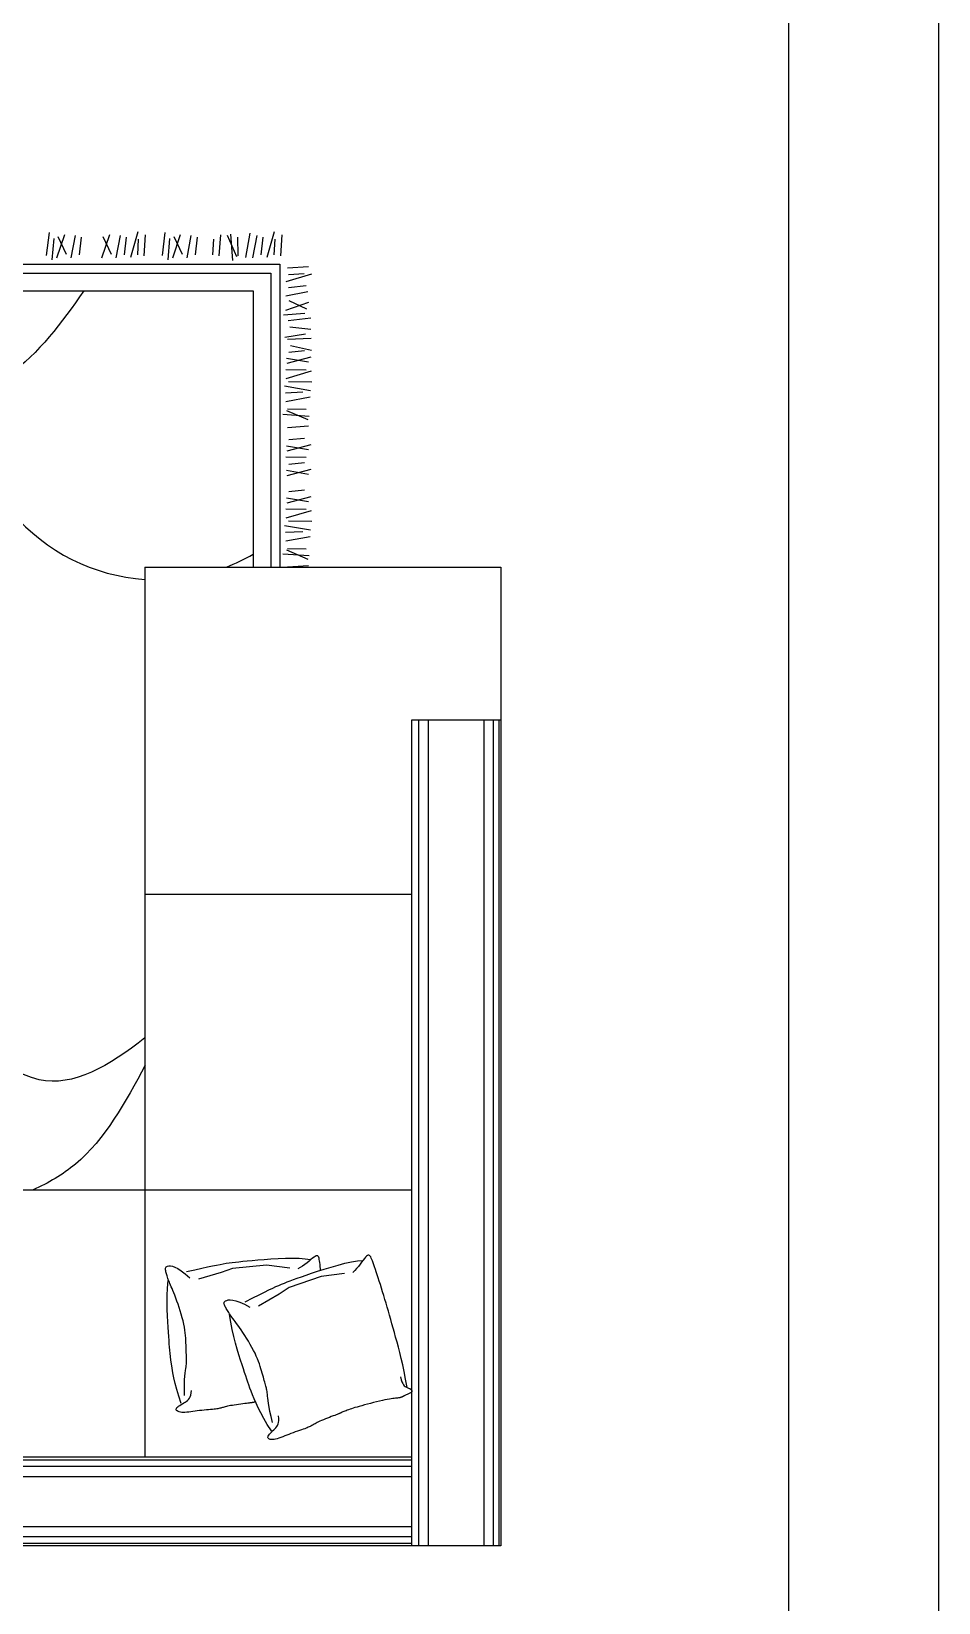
# Model space of a CAD drawing. Header units: inches. Extents: x 10.2 to 52.7, y 13.8 to 38.6.
# Drawn here: x 29.192 to 31.232, y 19.47 to 23.001 of the extents above; entities that cross this region are included whole.
import ezdxf

# ---------------------------------------------------------------- set-up
doc = ezdxf.new("R2010")
doc.units = ezdxf.units.IN
doc.header["$MEASUREMENT"] = 0
doc.layers.add('02', color=2, linetype='Continuous')
doc.layers.add('kadrbm', color=4, linetype='Continuous')

# ---------------------------------------------------------------- blocks, each defined once
blk = doc.blocks.new('kadrbm')
at = {"layer": 'kadrbm', "color": 4}
blk.add_lwpolyline([(0, 0), (0, 24.7972), (21, 24.7972), (21, 0), (0, 0)], close=True, dxfattribs=at)
blk.add_lwpolyline([(20.6631, 0.3257), (20.6631, 24.4603), (0.3369, 24.4603), (0.3369, 0.3257), (20.6631, 0.3257)], dxfattribs=at)

msp = doc.modelspace()

# ---------------------------------------------------------------- linework, layer by layer
at = {"layer": '02'}
for p, q in [((29.2265, 22.4978), (29.2328, 22.5491)), ((29.2391, 22.4874), (29.2433, 22.5355)), ((29.2496, 22.4926), (29.2673, 22.5449)), ((29.2715, 22.4999), (29.2527, 22.5397)), ((29.282, 22.4926), (29.2914, 22.5428)), ((29.3008, 22.4989), (29.305, 22.5386)), ((29.3508, 22.4926), (29.3685, 22.5449)), ((29.3727, 22.4999), (29.3539, 22.5397)), ((29.3832, 22.4926), (29.3926, 22.5428)), ((29.402, 22.4989), (29.4062, 22.5386)), ((29.4156, 22.4937), (29.4324, 22.5512)), ((29.4313, 22.4989), (29.4334, 22.5344)), ((29.446, 22.4968), (29.4491, 22.5439)), ((29.487, 22.4978), (29.4933, 22.5491)), ((29.4996, 22.4874), (29.5038, 22.5355)), ((29.5101, 22.4926), (29.5278, 22.5449)), ((29.532, 22.4999), (29.5132, 22.5397)), ((29.5425, 22.4926), (29.5519, 22.5428)), ((29.5613, 22.4989), (29.5655, 22.5386)), ((29.6001, 22.4989), (29.6022, 22.5344)), ((29.6148, 22.4968), (29.6179, 22.5439)), ((29.654, 22.4947), (29.6331, 22.5428)), ((29.6453, 22.4864), (29.6411, 22.5457)), ((29.6572, 22.4965), (29.6563, 22.5389)), ((29.6741, 22.4932), (29.6843, 22.5474)), ((29.6901, 22.4926), (29.6996, 22.5428)), ((29.709, 22.4989), (29.7132, 22.5386)), ((29.7226, 22.4937), (29.7393, 22.5512)), ((29.7383, 22.4989), (29.7404, 22.5344)), ((29.7529, 22.4968), (29.7561, 22.5439)), ((29.7682, 22.4697), (29.8153, 22.4728)), ((29.7651, 22.4393), (29.8226, 22.4561)), ((29.7703, 22.455), (29.8059, 22.4571)), ((29.7703, 22.4257), (29.8101, 22.4299)), ((29.7641, 22.4069), (29.8142, 22.4163)), ((29.7641, 22.3745), (29.8163, 22.3923)), ((29.7714, 22.3964), (29.8111, 22.3776)), ((29.7588, 22.364), (29.8069, 22.3682)), ((29.7693, 22.3514), (29.8205, 22.3577)), ((29.762, 22.3138), (29.809, 22.3211)), ((29.7735, 22.3368), (29.8205, 22.3316)), ((29.7682, 22.3096), (29.8216, 22.3117)), ((29.7714, 22.2806), (29.8061, 22.284)), ((29.7748, 22.295), (29.8222, 22.2848)), ((29.7661, 22.2667), (29.8153, 22.2583)), ((29.7671, 22.2552), (29.8213, 22.2696)), ((29.7646, 22.2416), (29.8103, 22.2408)), ((29.7654, 22.2213), (29.8222, 22.2382)), ((29.7705, 22.2145), (29.823, 22.2136)), ((29.7612, 22.2043), (29.8196, 22.1942)), ((29.7637, 22.1891), (29.8027, 22.1908)), ((29.7646, 22.1696), (29.8188, 22.1798)), ((29.7578, 22.1408), (29.8171, 22.1365)), ((29.7661, 22.1495), (29.8142, 22.1286)), ((29.768, 22.1526), (29.8103, 22.1518)), ((29.7682, 22.1112), (29.8153, 22.1143)), ((29.7671, 22.0585), (29.8213, 22.0729)), ((29.7714, 22.0839), (29.8061, 22.0873)), ((29.7646, 22.0449), (29.8103, 22.0441)), ((29.7661, 22.07), (29.8153, 22.0616)), ((29.7661, 22.0147), (29.8153, 22.0063)), ((29.7671, 22.0031), (29.8213, 22.0175)), ((29.7714, 22.0286), (29.8061, 22.0319)), ((29.7714, 21.9671), (29.8061, 21.9705)), ((29.7661, 21.9532), (29.8153, 21.9448)), ((29.7671, 21.9417), (29.8213, 21.9561)), ((29.7646, 21.9281), (29.8103, 21.9273)), ((29.7654, 21.9078), (29.8222, 21.9247)), ((29.7705, 21.901), (29.823, 21.9001)), ((29.7612, 21.8908), (29.8196, 21.8807)), ((29.7637, 21.8756), (29.8027, 21.8773)), ((29.7646, 21.8561), (29.8188, 21.8662)), ((29.7578, 21.8273), (29.8171, 21.823)), ((29.7661, 21.836), (29.8142, 21.8151)), ((29.768, 21.8391), (29.8103, 21.8383)), ((29.4477, 21.7972), (30.2477, 21.7972)), ((29.4477, 21.7972), (29.4477, 19.7972)), ((29.7682, 21.7977), (29.8153, 21.8008)), ((30.2477, 21.7972), (30.2477, 19.5972)), ((30.0477, 21.4541), (30.2477, 21.4541)), ((27.4477, 20.3972), (30.0477, 20.3972)), ((30.2477, 19.5972), (27.4477, 19.5972))]:
    msp.add_line(p, q, dxfattribs=at)
for points in [[(26.8543, 21.8152), (26.8543, 22.4778), (29.7509, 22.4778), (29.7509, 21.7972)], [(26.8743, 21.8152), (26.8743, 22.4578), (29.7309, 22.4578), (29.7309, 21.7972)], [(26.9143, 21.8152), (26.9143, 22.4178), (29.6909, 22.4178), (29.6909, 21.7972)], [(30.0477, 19.5972), (30.0477, 21.4541)], [(30.0638, 19.5972), (30.0638, 21.4541)], [(30.0852, 19.5972), (30.0852, 21.4541)], [(30.2101, 19.5972), (30.2101, 21.4541)], [(30.2316, 19.5972), (30.2316, 21.4541)], [(30.2438, 19.5972), (30.2438, 21.4541)], [(29.4477, 21.0624), (30.0477, 21.0624)], [(29.5409, 20.2138), (29.5595, 20.218), (29.5752, 20.2215), (29.5882, 20.2244), (29.5992, 20.2267), (29.6084, 20.2286), (29.6164, 20.2301), (29.6235, 20.2313), (29.6302, 20.2324), (29.6368, 20.2333), (29.6436, 20.2343), (29.6509, 20.2352), (29.6588, 20.2361), (29.6675, 20.237), (29.6774, 20.238), (29.6885, 20.239), (29.7012, 20.2401), (29.7155, 20.2413), (29.731, 20.2424), (29.7472, 20.2433), (29.7635, 20.244), (29.7794, 20.2442), (29.7945, 20.2438), (29.8081, 20.2427), (29.8197, 20.2408)], [(29.6728, 20.1462), (29.6899, 20.1548), (29.7042, 20.1619), (29.7162, 20.1678), (29.7263, 20.1727), (29.7349, 20.1767), (29.7422, 20.18), (29.7488, 20.1829), (29.755, 20.1855), (29.7612, 20.1881), (29.7676, 20.1906), (29.7745, 20.1932), (29.7819, 20.196), (29.7902, 20.199), (29.7996, 20.2023), (29.8101, 20.2059), (29.8222, 20.21), (29.8358, 20.2145), (29.8506, 20.2193), (29.8661, 20.2241), (29.8818, 20.2286), (29.8972, 20.2326), (29.9119, 20.2359), (29.9254, 20.2381), (29.9371, 20.239)], [(29.8426, 20.2167), (29.8423, 20.2201), (29.8419, 20.2253), (29.8414, 20.2301), (29.8409, 20.2343), (29.8403, 20.238), (29.8397, 20.2413), (29.8391, 20.244), (29.8383, 20.2462), (29.8374, 20.2478), (29.8362, 20.2489), (29.8347, 20.2493), (29.8328, 20.249), (29.8305, 20.248), (29.8278, 20.2463), (29.8245, 20.2439), (29.8207, 20.2409), (29.8166, 20.2375), (29.8121, 20.2338), (29.8073, 20.23), (29.8022, 20.2263), (29.797, 20.2228), (29.7917, 20.2198)], [(30.037, 19.953), (30.0338, 19.9718), (30.0306, 19.9889), (30.0273, 20.0045), (30.024, 20.0188), (30.0207, 20.0319), (30.0175, 20.044), (30.0144, 20.0555), (30.0113, 20.0663), (30.0084, 20.0768), (30.0056, 20.0869), (30.0029, 20.0967), (30.0002, 20.1063), (29.9976, 20.1156), (29.9951, 20.1248), (29.9925, 20.1338), (29.9899, 20.1427), (29.9873, 20.1514), (29.9847, 20.1601), (29.982, 20.1686), (29.9794, 20.1768), (29.9769, 20.1848), (29.9744, 20.1924), (29.9721, 20.1997), (29.9698, 20.2065), (29.9678, 20.2129), (29.9658, 20.2188), (29.964, 20.2243), (29.9623, 20.2292), (29.9607, 20.2337), (29.9592, 20.2377), (29.9578, 20.2412), (29.9565, 20.2442), (29.9552, 20.2467), (29.9539, 20.2486), (29.9526, 20.25), (29.9512, 20.2507), (29.9496, 20.2507), (29.9479, 20.25), (29.9459, 20.2486), (29.9436, 20.2463), (29.941, 20.2431), (29.9381, 20.2393), (29.9349, 20.235), (29.9314, 20.2303), (29.9276, 20.2255), (29.9236, 20.2207), (29.9194, 20.2161), (29.915, 20.2119)], [(29.5363, 19.9351), (29.5362, 19.9489), (29.5363, 19.9607), (29.5367, 19.9706), (29.5373, 19.9788), (29.538, 19.9856), (29.5387, 19.9912), (29.5394, 19.9958), (29.54, 19.9997), (29.5404, 20.003), (29.5407, 20.006), (29.5409, 20.0087), (29.541, 20.0111), (29.541, 20.0135), (29.541, 20.0159), (29.5409, 20.0184), (29.5408, 20.0212), (29.5407, 20.0242), (29.5407, 20.0276), (29.5406, 20.0313), (29.5405, 20.0352), (29.5404, 20.0395), (29.5402, 20.044), (29.54, 20.0488), (29.5398, 20.0538), (29.5395, 20.059), (29.5392, 20.0645), (29.5387, 20.0702), (29.5381, 20.0762), (29.5372, 20.0824), (29.5362, 20.0889), (29.5349, 20.0958), (29.5333, 20.1029), (29.5315, 20.1102), (29.5293, 20.1178), (29.527, 20.1254), (29.5245, 20.133), (29.522, 20.1405), (29.5195, 20.1476), (29.517, 20.1543), (29.5146, 20.1605), (29.5124, 20.1661), (29.5104, 20.1711), (29.5085, 20.1756), (29.5068, 20.1796), (29.5053, 20.1833), (29.5038, 20.1867), (29.5025, 20.1899), (29.5013, 20.1929), (29.5002, 20.1958), (29.4992, 20.1986), (29.4983, 20.2013), (29.4975, 20.204), (29.4967, 20.2065), (29.4961, 20.2089), (29.4954, 20.2113), (29.4949, 20.2135), (29.4943, 20.2157), (29.4939, 20.2177), (29.4937, 20.2196), (29.4938, 20.2213), (29.4943, 20.2228), (29.4952, 20.2242), (29.4966, 20.2253), (29.4987, 20.2261), (29.5014, 20.2266), (29.505, 20.2266), (29.5094, 20.2257), (29.5148, 20.2238), (29.5213, 20.2205), (29.529, 20.2155), (29.538, 20.2086), (29.5483, 20.1996)], [(29.7732, 20.2216), (29.7208, 20.2282), (29.6446, 20.221), (29.6189, 20.2116), (29.5677, 20.1971)], [(29.8965, 20.2093), (29.8441, 20.2031), (29.7718, 20.178), (29.7491, 20.1627), (29.7028, 20.1364)], [(29.5292, 19.9177), (29.5237, 19.9339), (29.5192, 19.9489), (29.5155, 19.9626), (29.5126, 19.9751), (29.5103, 19.9865), (29.5086, 19.9969), (29.5072, 20.0063), (29.5061, 20.0149), (29.5052, 20.0227), (29.5044, 20.03), (29.5037, 20.037), (29.503, 20.044), (29.5024, 20.0513), (29.5018, 20.0592), (29.5011, 20.0678), (29.5004, 20.0776), (29.4996, 20.0886), (29.4988, 20.1008), (29.4981, 20.1142), (29.4977, 20.1285), (29.4975, 20.1438), (29.4978, 20.1599), (29.4987, 20.1766), (29.5002, 20.1939)], [(29.7348, 19.8745), (29.7314, 19.8879), (29.7287, 19.8993), (29.7268, 19.909), (29.7254, 19.9171), (29.7244, 19.9239), (29.7238, 19.9295), (29.7233, 19.9341), (29.723, 19.938), (29.7226, 19.9414), (29.7222, 19.9444), (29.7217, 19.947), (29.7213, 19.9494), (29.7207, 19.9517), (29.7201, 19.9541), (29.7194, 19.9565), (29.7187, 19.9591), (29.7179, 19.9621), (29.717, 19.9653), (29.716, 19.9689), (29.715, 19.9727), (29.7139, 19.9768), (29.7126, 19.9812), (29.7113, 19.9857), (29.7099, 19.9906), (29.7084, 19.9956), (29.7067, 20.0008), (29.7049, 20.0062), (29.7029, 20.0119), (29.7006, 20.0178), (29.698, 20.0238), (29.6951, 20.0301), (29.6919, 20.0367), (29.6883, 20.0434), (29.6845, 20.0502), (29.6804, 20.0571), (29.6762, 20.0639), (29.672, 20.0705), (29.6678, 20.0768), (29.6638, 20.0827), (29.66, 20.0882), (29.6565, 20.0931), (29.6534, 20.0975), (29.6505, 20.1014), (29.6479, 20.1049), (29.6454, 20.1081), (29.6432, 20.1111), (29.6412, 20.1138), (29.6393, 20.1165), (29.6376, 20.119), (29.6359, 20.1215), (29.6344, 20.1239), (29.633, 20.1263), (29.6317, 20.1286), (29.6304, 20.1308), (29.6292, 20.1329), (29.6281, 20.1349), (29.6271, 20.1369), (29.6262, 20.1388), (29.6256, 20.1406), (29.6253, 20.1423), (29.6254, 20.1439), (29.6259, 20.1454), (29.6271, 20.1468), (29.6289, 20.1481), (29.6314, 20.1492), (29.6349, 20.1501), (29.6394, 20.1503), (29.6451, 20.1497), (29.6522, 20.148), (29.6609, 20.145), (29.6712, 20.1405), (29.6834, 20.1342)], [(29.732, 19.8558), (29.7228, 19.8703), (29.7149, 19.8838), (29.7081, 19.8962), (29.7023, 19.9076), (29.6974, 19.9182), (29.6932, 19.9279), (29.6896, 19.9367), (29.6865, 19.9448), (29.6837, 19.9521), (29.6812, 19.959), (29.6788, 19.9656), (29.6765, 19.9723), (29.6742, 19.9793), (29.6717, 19.9867), (29.669, 19.995), (29.666, 20.0042), (29.6626, 20.0147), (29.6589, 20.0264), (29.655, 20.0392), (29.6511, 20.0531), (29.6474, 20.0679), (29.6438, 20.0836), (29.6407, 20.1), (29.638, 20.1171)], [(30.0225, 19.9771), (30.024, 19.9708), (30.0256, 19.9658), (30.0273, 19.962), (30.0291, 19.9592), (30.0308, 19.9571), (30.0326, 19.9556), (30.0343, 19.9546), (30.036, 19.9538), (30.0376, 19.9531), (30.039, 19.9525), (30.0404, 19.9519), (30.0417, 19.9514), (30.0429, 19.9508), (30.0439, 19.9502), (30.0449, 19.9496), (30.0457, 19.9489), (30.0464, 19.9481), (30.047, 19.9473), (30.0474, 19.9465), (30.0477, 19.9456), (30.0477, 19.9447), (30.0474, 19.9438), (30.0469, 19.9429), (30.0461, 19.942), (30.045, 19.9412), (30.0436, 19.9403), (30.0421, 19.9396), (30.0404, 19.9388), (30.0386, 19.9381), (30.0369, 19.9374), (30.0352, 19.9367), (30.0336, 19.9361), (30.0323, 19.9355), (30.0311, 19.9349), (30.03, 19.9344), (30.0291, 19.9339), (30.0282, 19.9334), (30.0274, 19.9329), (30.0266, 19.9325), (30.0257, 19.9321), (30.0249, 19.9317), (30.024, 19.9313), (30.0229, 19.9309), (30.0218, 19.9306), (30.0205, 19.9303), (30.019, 19.93), (30.0174, 19.9297), (30.0155, 19.9295), (30.0134, 19.9292), (30.0109, 19.929), (30.0082, 19.9287), (30.005, 19.9283), (30.0014, 19.9279), (29.9972, 19.9272), (29.9926, 19.9264), (29.9873, 19.9254), (29.9814, 19.9242), (29.975, 19.9227), (29.9683, 19.9211), (29.9614, 19.9194), (29.9545, 19.9177), (29.9477, 19.9159), (29.9412, 19.9141), (29.9351, 19.9124), (29.9295, 19.9109), (29.9245, 19.9094), (29.9199, 19.9081), (29.9158, 19.9068), (29.9121, 19.9056), (29.9087, 19.9044), (29.9055, 19.9033), (29.9026, 19.9022), (29.8998, 19.9012), (29.8973, 19.9002), (29.8949, 19.8992), (29.8928, 19.8983), (29.8908, 19.8975), (29.8892, 19.8967), (29.8878, 19.8961), (29.8867, 19.8956), (29.8858, 19.8952), (29.8852, 19.8949), (29.8846, 19.8946), (29.8839, 19.8943), (29.8829, 19.8939), (29.8817, 19.8934), (29.8799, 19.8927), (29.8775, 19.8919), (29.8745, 19.8907), (29.8708, 19.8893), (29.8667, 19.8878), (29.8624, 19.8861), (29.8578, 19.8843), (29.8533, 19.8825), (29.8489, 19.8807), (29.8448, 19.879), (29.8412, 19.8773), (29.8379, 19.8758), (29.835, 19.8744), (29.8324, 19.8731), (29.8301, 19.8718), (29.828, 19.8707), (29.826, 19.8696), (29.8242, 19.8686), (29.8225, 19.8676), (29.8208, 19.8667), (29.819, 19.8658), (29.8171, 19.8649), (29.815, 19.8639), (29.8127, 19.8629), (29.81, 19.8619), (29.8069, 19.8607), (29.8033, 19.8594), (29.7993, 19.858), (29.795, 19.8565), (29.7905, 19.8549), (29.7857, 19.8533), (29.7809, 19.8516), (29.776, 19.8498), (29.7712, 19.848), (29.7664, 19.8461), (29.7618, 19.8443), (29.7574, 19.8425), (29.7531, 19.8409), (29.749, 19.8394), (29.7451, 19.8381), (29.7414, 19.8371), (29.738, 19.8364), (29.7349, 19.8361), (29.732, 19.8361), (29.7295, 19.8364), (29.7275, 19.837), (29.7259, 19.838), (29.7248, 19.8391), (29.7242, 19.8406), (29.7243, 19.8423), (29.725, 19.8442), (29.7263, 19.8462), (29.728, 19.8484), (29.73, 19.8508), (29.7323, 19.8532), (29.7348, 19.8556), (29.7373, 19.8581), (29.7397, 19.8606), (29.742, 19.863), (29.7441, 19.8655), (29.7459, 19.8682), (29.7473, 19.8713), (29.7482, 19.8749), (29.7486, 19.879), (29.7484, 19.8839), (29.7476, 19.8897)], [(29.6963, 19.9207), (29.6954, 19.9206), (29.6933, 19.9202), (29.6915, 19.9199), (29.69, 19.9196), (29.6888, 19.9194), (29.6879, 19.9192), (29.6872, 19.919), (29.6865, 19.9189), (29.6858, 19.9188), (29.6848, 19.9186), (29.6834, 19.9185), (29.6816, 19.9182), (29.6791, 19.9179), (29.6758, 19.9175), (29.6719, 19.9171), (29.6676, 19.9165), (29.6629, 19.9159), (29.6581, 19.9153), (29.6533, 19.9146), (29.6486, 19.9139), (29.6442, 19.9132), (29.6403, 19.9125), (29.6367, 19.9118), (29.6336, 19.9111), (29.6307, 19.9105), (29.6282, 19.9098), (29.6259, 19.9092), (29.6237, 19.9086), (29.6217, 19.908), (29.6198, 19.9075), (29.6179, 19.907), (29.616, 19.9066), (29.614, 19.9062), (29.6117, 19.9057), (29.6092, 19.9053), (29.6063, 19.9049), (29.603, 19.9045), (29.5992, 19.9042), (29.595, 19.9037), (29.5905, 19.9033), (29.5857, 19.9029), (29.5807, 19.9024), (29.5756, 19.9019), (29.5704, 19.9013), (29.5653, 19.9007), (29.5602, 19.9), (29.5553, 19.8993), (29.5506, 19.8987), (29.546, 19.8981), (29.5417, 19.8977), (29.5376, 19.8973), (29.5338, 19.8972), (29.5303, 19.8974), (29.5272, 19.8978), (29.5244, 19.8985), (29.5221, 19.8994), (29.5202, 19.9005), (29.5189, 19.9018), (29.5181, 19.9032), (29.5179, 19.9047), (29.5184, 19.9063), (29.5195, 19.908), (29.5212, 19.9097), (29.5234, 19.9115), (29.526, 19.9132), (29.5288, 19.915), (29.5318, 19.9168), (29.5348, 19.9186), (29.5378, 19.9204), (29.5406, 19.9222), (29.5432, 19.9242), (29.5455, 19.9264), (29.5476, 19.9291), (29.5494, 19.9323), (29.5508, 19.9362), (29.5518, 19.941), (29.5523, 19.9468)], [(27.5477, 19.7972), (30.0477, 19.7972)], [(27.5477, 19.7907), (30.0477, 19.7907)], [(27.5477, 19.7762), (30.0477, 19.7762)], [(27.5477, 19.7536), (30.0477, 19.7536)], [(27.5477, 19.6407), (30.0477, 19.6407)], [(27.5477, 19.6181), (30.0477, 19.6181)], [(27.5477, 19.6036), (30.0477, 19.6036)]]:
    msp.add_lwpolyline(points, dxfattribs=at)
for start, end in [(174.7866, 266.1613), (290.9979, 299.9662)]:
    msp.add_arc((29.4764, 22.198), 0.4294, start, end, dxfattribs=at)
for points, knots in [([(29.3099, 22.4178), (29.2606, 22.3462), (29.1308, 22.1736), (28.7363, 22.0922), (28.326, 22.1553), (27.95, 22.083), (27.4576, 21.9597), (27.1593, 21.5954)], [44.471011, 44.471011, 44.471011, 44.471011, 298.20957, 682.233444, 1159.259106, 1552.081845, 1810.76394, 1810.76394, 1810.76394, 1810.76394]), ([(29.4477, 20.7389), (29.3668, 20.6762), (29.1885, 20.5692), (28.8831, 20.9726), (28.4886, 20.5829), (28.0222, 20.629), (27.9539, 20.4545), (27.9427, 20.3972)], [77.924614, 77.924614, 77.924614, 77.924614, 344.177666, 670.461877, 1194.942006, 1639.421575, 1812.10125, 1812.10125, 1812.10125, 1812.10125]), ([(29.4483, 20.6774), (29.4033, 20.5943), (29.3392, 20.4762), (29.2307, 20.4129), (29.196, 20.3972)], [0, 0, 0, 0, 272.081285, 386.852342, 386.852342, 386.852342, 386.852342])]:
    msp.add_open_spline(points, degree=3, knots=knots, dxfattribs=at)

# ---------------------------------------------------------------- block references
at = {"layer": 'kadrbm'}
msp.add_blockref('kadrbm', (10.2322, 13.8067), dxfattribs=at)

doc.saveas('drawing.dxf')
